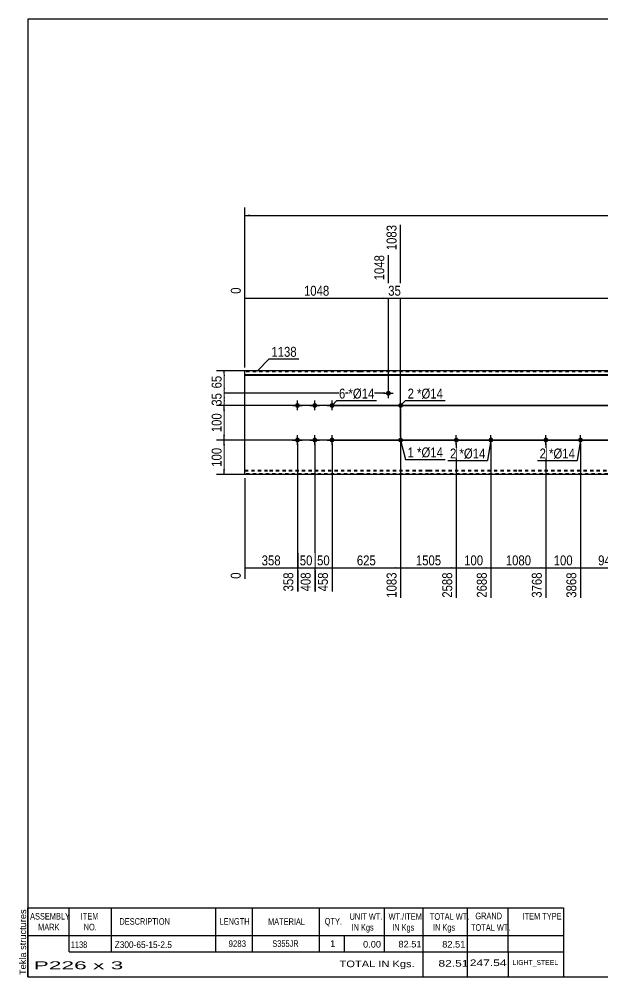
# Model space of a CAD drawing. Header units: millimetres. Extents: x -65 to 337, y -160 to 117.
# Drawn here: x -65.3 to 103.5, y -160.3 to 116.8 of the extents above; entities that cross this region are included whole.
import ezdxf

# ---------------------------------------------------------------- set-up
doc = ezdxf.new("R2010")
doc.units = ezdxf.units.MM
doc.linetypes.add('DXK_LINE_DOT1', pattern=[1.8814, 0.9407, -0.9407])
doc.styles.add('Arial', font='ARIAL.TTF', dxfattribs={"height": 0.2})
doc.styles.add('Arial Narrow', font='ARIALN.TTF', dxfattribs={"height": 0.2})

# ---------------------------------------------------------------- blocks, each defined once
blk = doc.blocks.new('Unknown-629083485-2164')
at = {"color": 5, "linetype": 'Continuous'}
for p, q in [((337.25, 116.75), (-62.75, 116.75)), ((-62.75, 116.75), (-62.75, -160.25)), ((337.25, -160.25), (337.25, 116.75)), ((-62.75, -160.25), (337.25, -160.25))]:
    blk.add_line(p, q, dxfattribs=at)
at = {"color": 174, "linetype": 'Continuous', "style": 'Arial'}
blk.add_text('Tekla structures', height=1.9102, rotation=90, dxfattribs=at).set_placement((-63.25, -159.75))
blk = doc.blocks.new('Part-629083485-1218 - 1203')
at = {"color": 2, "linetype": 'Continuous'}
for p, q in [((0, -15), (0, 15)), ((7, 15), (0, 15)), ((0, 13.94), (7, 13.94)), ((33.29, 15), (7.1, 15)), ((7.1, 13.94), (33.29, 13.94)), ((53.13, 15), (33.39, 15)), ((33.39, 13.94), (53.13, 13.94)), ((79.03, 15), (53.23, 15)), ((53.23, 13.94), (79.03, 13.94)), ((104.93, 15), (79.13, 15)), ((79.13, 13.94), (104.93, 13.94)), ((144.18, 15), (105.03, 15)), ((105.03, 13.94), (144.18, 13.94)), ((170.08, 15), (144.28, 15)), ((144.28, 13.94), (170.08, 13.94)), ((186.38, 15), (170.18, 15)), ((170.18, 13.94), (186.38, 13.94)), ((205.37, 15), (186.48, 15)), ((186.48, 13.94), (205.37, 13.94)), ((231.66, 15), (205.47, 15)), ((205.47, 13.94), (231.66, 13.94)), ((250.66, 15), (231.76, 15)), ((231.76, 13.94), (250.66, 13.94)), ((261.35, 15), (250.76, 15)), ((250.76, 13.94), (261.35, 13.94)), ((261.35, 15), (261.35, -15)), ((0, 13.76), (7, 13.76)), ((7.1, 13.76), (33.29, 13.76)), ((33.39, 13.76), (53.13, 13.76)), ((53.23, 13.76), (79.03, 13.76)), ((79.13, 13.76), (104.93, 13.76)), ((105.03, 13.76), (144.18, 13.76)), ((144.28, 13.76), (170.08, 13.76)), ((170.18, 13.76), (186.38, 13.76)), ((186.48, 13.76), (205.37, 13.76)), ((205.47, 13.76), (231.66, 13.76)), ((231.76, 13.76), (250.66, 13.76)), ((250.76, 13.76), (261.35, 13.76)), ((7, -15), (0, -15)), ((33.29, -15), (7.1, -15)), ((53.13, -15), (33.39, -15)), ((79.03, -15), (53.23, -15)), ((104.93, -15), (79.13, -15)), ((144.18, -15), (105.03, -15)), ((170.08, -15), (144.28, -15)), ((186.38, -15), (170.18, -15)), ((205.37, -15), (186.48, -15)), ((231.66, -15), (205.47, -15)), ((250.66, -15), (231.76, -15)), ((261.35, -15), (250.76, -15))]:
    blk.add_line(p, q, dxfattribs=at)
at = {"color": 7, "linetype": 'DXK_LINE_DOT1'}
for p, q in [((7, 14.75), (0, 14.75)), ((33.29, 14.75), (7.1, 14.75)), ((53.13, 14.75), (33.39, 14.75)), ((79.03, 14.75), (53.23, 14.75)), ((104.93, 14.75), (79.13, 14.75)), ((144.18, 14.75), (105.03, 14.75)), ((170.08, 14.75), (144.28, 14.75)), ((186.38, 14.75), (170.18, 14.75)), ((205.37, 14.75), (186.48, 14.75)), ((231.66, 14.75), (205.47, 14.75)), ((250.66, 14.75), (231.76, 14.75)), ((261.35, 14.75), (250.76, 14.75)), ((0, -13.76), (7, -13.76)), ((7.1, -13.76), (33.29, -13.76)), ((33.39, -13.76), (53.13, -13.76)), ((53.23, -13.76), (79.03, -13.76)), ((79.13, -13.76), (104.93, -13.76)), ((105.03, -13.76), (144.18, -13.76)), ((144.28, -13.76), (170.08, -13.76)), ((170.18, -13.76), (186.38, -13.76)), ((186.48, -13.76), (205.37, -13.76)), ((205.47, -13.76), (231.66, -13.76)), ((231.76, -13.76), (250.66, -13.76)), ((250.76, -13.76), (261.35, -13.76)), ((0, -13.94), (7, -13.94)), ((7, -14.75), (0, -14.75)), ((7.1, -13.94), (33.29, -13.94)), ((33.29, -14.75), (7.1, -14.75)), ((33.39, -13.94), (53.13, -13.94)), ((53.13, -14.75), (33.39, -14.75)), ((53.23, -13.94), (79.03, -13.94)), ((79.03, -14.75), (53.23, -14.75)), ((79.13, -13.94), (104.93, -13.94)), ((104.93, -14.75), (79.13, -14.75)), ((105.03, -13.94), (144.18, -13.94)), ((144.18, -14.75), (105.03, -14.75)), ((144.28, -13.94), (170.08, -13.94)), ((170.08, -14.75), (144.28, -14.75)), ((170.18, -13.94), (186.38, -13.94)), ((186.38, -14.75), (170.18, -14.75)), ((186.48, -13.94), (205.37, -13.94)), ((205.37, -14.75), (186.48, -14.75)), ((205.47, -13.94), (231.66, -13.94)), ((231.66, -14.75), (205.47, -14.75)), ((231.76, -13.94), (250.66, -13.94)), ((250.66, -14.75), (231.76, -14.75)), ((250.76, -13.94), (261.35, -13.94)), ((261.35, -14.75), (250.76, -14.75))]:
    blk.add_line(p, q, dxfattribs=at)
blk = doc.blocks.new('Bolt-629083485-1224 - 1203')
at = {"linetype": 'Continuous'}
for points in [[(14.5, 5, -1), (15.9, 5, -1)], [(19.5, 5, -1), (20.9, 5, -1)], [(24.5, 5, -1), (25.9, 5, -1)], [(14.5, -5, -1), (15.9, -5, -1)], [(19.5, -5, -1), (20.9, -5, -1)], [(24.5, -5, -1), (25.9, -5, -1)]]:
    blk.add_hatch(color=3, dxfattribs=at).paths.add_polyline_path(points)
at = {"color": 3, "linetype": 'Continuous'}
for p, q in [((15.2, 3.6), (15.2, 6.4)), ((20.2, 3.6), (20.2, 6.4)), ((25.2, 3.6), (25.2, 6.4)), ((13.8, 5), (16.6, 5)), ((18.8, 5), (21.6, 5)), ((23.8, 5), (26.6, 5)), ((13.8, -5), (16.6, -5)), ((15.2, -6.4), (15.2, -3.6)), ((18.8, -5), (21.6, -5)), ((20.2, -6.4), (20.2, -3.6)), ((23.8, -5), (26.6, -5)), ((25.2, -6.4), (25.2, -3.6))]:
    blk.add_line(p, q, dxfattribs=at)
blk = doc.blocks.new('Bolt-629083485-1225 - 1203')
at = {"linetype": 'Continuous'}
blk.add_hatch(color=3, dxfattribs=at).paths.add_polyline_path([(40.79, 8.53, -1), (42.19, 8.53, -1)])
at = {"color": 3, "linetype": 'Continuous'}
for p, q in [((40.09, 8.53), (42.89, 8.53)), ((41.49, 7.13), (41.49, 9.93))]:
    blk.add_line(p, q, dxfattribs=at)
blk = doc.blocks.new('Bolt-629083485-1226 - 1203')
at = {"linetype": 'Continuous'}
for points in [[(61.13, -4.3, -1), (61.13, -5.7, -1)], [(71.13, -4.3, -1), (71.13, -5.7, -1)]]:
    blk.add_hatch(color=3, dxfattribs=at).paths.add_polyline_path(points)
at = {"color": 3, "linetype": 'Continuous'}
for p, q in [((59.73, -5), (62.53, -5)), ((61.13, -6.4), (61.13, -3.6)), ((69.73, -5), (72.53, -5)), ((71.13, -6.4), (71.13, -3.6))]:
    blk.add_line(p, q, dxfattribs=at)
blk = doc.blocks.new('Bolt-629083485-1227 - 1203')
at = {"linetype": 'Continuous'}
for points in [[(87.03, -4.3, -1), (87.03, -5.7, -1)], [(97.03, -4.3, -1), (97.03, -5.7, -1)]]:
    blk.add_hatch(color=3, dxfattribs=at).paths.add_polyline_path(points)
at = {"color": 3, "linetype": 'Continuous'}
for p, q in [((85.63, -5), (88.43, -5)), ((87.03, -6.4), (87.03, -3.6)), ((95.63, -5), (98.43, -5)), ((97.03, -6.4), (97.03, -3.6))]:
    blk.add_line(p, q, dxfattribs=at)
blk = doc.blocks.new('Bolt-629083485-1230 - 1203')
at = {"linetype": 'Continuous'}
blk.add_hatch(color=3, dxfattribs=at).paths.add_polyline_path([(44.34, 5, -1), (45.74, 5, -1)])
at = {"color": 3, "linetype": 'Continuous'}
for p, q in [((45.04, 3.6), (45.04, 6.4)), ((43.64, 5), (46.44, 5))]:
    blk.add_line(p, q, dxfattribs=at)
blk = doc.blocks.new('Bolt-629083485-1231 - 1203')
at = {"linetype": 'Continuous'}
blk.add_hatch(color=3, dxfattribs=at).paths.add_polyline_path([(45.74, -5, -1), (44.34, -5, -1)])
at = {"color": 3, "linetype": 'Continuous'}
for p, q in [((46.44, -5), (43.64, -5)), ((45.04, -3.6), (45.04, -6.4))]:
    blk.add_line(p, q, dxfattribs=at)
blk = doc.blocks.new('StraightDimension-629083485-1289 - 1203')
at = {"linetype": 'Continuous'}
blk.add_hatch(color=7, dxfattribs=at).paths.add_polyline_path([(85.53, -41.75), (87.03, -42), (85.53, -42.25)])
at = {"color": 7, "linetype": 'Continuous'}
for p, q in [((71.13, -6), (71.13, -50.61)), ((87.03, -6), (87.03, -50.61)), ((71.13, -42), (87.03, -42))]:
    blk.add_line(p, q, dxfattribs=at)
at = {"color": 0}
blk.add_wipeout([(83.34, -41.85), (83.34, -37.65), (74.83, -37.65), (74.83, -41.85)], dxfattribs=at)
at = {"color": 3, "style": 'Arial Narrow'}
blk.add_text('1080', height=2.863, dxfattribs=at).set_placement((75.43, -41.25))
at = {"color": 0, "linetype": 'Continuous'}
blk.add_wipeout([(86.43, -42.7), (82.23, -42.7), (82.23, -51.21), (86.43, -51.21)], dxfattribs=at)
at = {"color": 3, "linetype": 'Continuous', "style": 'Arial Narrow'}
blk.add_text('3768', height=2.863, rotation=90.0002, dxfattribs=at).set_placement((85.83, -50.61))
blk = doc.blocks.new('StraightDimension-629083485-1348 - 1203')
at = {"linetype": 'Continuous'}
blk.add_hatch(color=7, dxfattribs=at).paths.add_polyline_path([(176.78, 36.25), (178.28, 36), (176.78, 35.75)])
at = {"color": 7, "linetype": 'Continuous'}
for p, q in [((45.04, -4), (45.04, 57.21)), ((178.28, 6), (178.28, 44.61)), ((45.04, 36), (178.28, 36))]:
    blk.add_line(p, q, dxfattribs=at)
at = {"color": 0, "linetype": 'Continuous'}
blk.add_wipeout([(177.68, 45.21), (173.48, 45.21), (173.48, 36.7), (177.68, 36.7)], dxfattribs=at)
at = {"color": 0}
blk.add_wipeout([(115.91, 36.15), (115.91, 40.35), (107.4, 40.35), (107.4, 36.15)], dxfattribs=at)
at = {"color": 3, "linetype": 'Continuous', "style": 'Arial Narrow'}
blk.add_text('7558', height=2.863, rotation=90.0002, dxfattribs=at).set_placement((177.08, 37.3))
at = {"color": 3, "style": 'Arial Narrow'}
blk.add_text('6475', height=2.863, dxfattribs=at).set_placement((108, 36.75))
blk = doc.blocks.new('StraightDimension-629083485-1293 - 1203')
at = {"linetype": 'Continuous'}
blk.add_hatch(color=7, dxfattribs=at).paths.add_polyline_path([(23.7, -41.75), (25.2, -42), (23.7, -42.25)])
at = {"color": 7, "linetype": 'Continuous'}
for p, q in [((20.2, -6), (20.2, -48.78)), ((25.2, -6), (25.2, -48.78)), ((20.2, -42), (25.2, -42))]:
    blk.add_line(p, q, dxfattribs=at)
at = {"color": 0}
blk.add_wipeout([(25.13, -41.85), (25.13, -37.65), (20.27, -37.65), (20.27, -41.85)], dxfattribs=at)
at = {"color": 3, "style": 'Arial Narrow'}
blk.add_text('50', height=2.863, dxfattribs=at).set_placement((20.87, -41.25))
at = {"color": 0, "linetype": 'Continuous'}
blk.add_wipeout([(24.6, -42.7), (20.4, -42.7), (20.4, -49.38), (24.6, -49.38)], dxfattribs=at)
at = {"color": 3, "linetype": 'Continuous', "style": 'Arial Narrow'}
blk.add_text('458', height=2.863, rotation=90.0002, dxfattribs=at).set_placement((24, -48.78))
blk = doc.blocks.new('StraightDimension-629083485-1292 - 1203')
at = {"linetype": 'Continuous'}
blk.add_hatch(color=7, dxfattribs=at).paths.add_polyline_path([(43.54, -41.75), (45.04, -42), (43.54, -42.25)])
at = {"color": 7, "linetype": 'Continuous'}
for p, q in [((45.04, 4), (45.04, -50.61)), ((25.2, -6), (25.2, -48.78)), ((25.2, -42), (45.04, -42))]:
    blk.add_line(p, q, dxfattribs=at)
at = {"color": 0}
blk.add_wipeout([(38.46, -41.85), (38.46, -37.65), (31.77, -37.65), (31.77, -41.85)], dxfattribs=at)
at = {"color": 0, "linetype": 'Continuous'}
blk.add_wipeout([(44.44, -42.7), (40.24, -42.7), (40.24, -51.21), (44.44, -51.21)], dxfattribs=at)
at = {"color": 3, "style": 'Arial Narrow'}
blk.add_text('625', height=2.863, dxfattribs=at).set_placement((32.37, -41.25))
at = {"color": 3, "linetype": 'Continuous', "style": 'Arial Narrow'}
blk.add_text('1083', height=2.863, rotation=90.0002, dxfattribs=at).set_placement((43.84, -50.61))
blk = doc.blocks.new('StraightDimension-629083485-1291 - 1203')
at = {"linetype": 'Continuous'}
blk.add_hatch(color=7, dxfattribs=at).paths.add_polyline_path([(59.63, -41.75), (61.13, -42), (59.63, -42.25)])
at = {"color": 7, "linetype": 'Continuous'}
for p, q in [((45.04, 4), (45.04, -50.61)), ((61.13, -6), (61.13, -50.61)), ((45.04, -42), (61.13, -42))]:
    blk.add_line(p, q, dxfattribs=at)
at = {"color": 0}
blk.add_wipeout([(57.34, -41.85), (57.34, -37.65), (48.83, -37.65), (48.83, -41.85)], dxfattribs=at)
at = {"color": 3, "style": 'Arial Narrow'}
blk.add_text('1505', height=2.863, dxfattribs=at).set_placement((49.43, -41.25))
at = {"color": 0, "linetype": 'Continuous'}
blk.add_wipeout([(60.53, -42.7), (56.33, -42.7), (56.33, -51.21), (60.53, -51.21)], dxfattribs=at)
at = {"color": 3, "linetype": 'Continuous', "style": 'Arial Narrow'}
blk.add_text('2588', height=2.863, rotation=90.0002, dxfattribs=at).set_placement((59.93, -50.61))
blk = doc.blocks.new('StraightDimension-629083485-1350 - 1203')
at = {"linetype": 'Continuous'}
blk.add_hatch(color=7, dxfattribs=at).paths.add_polyline_path([(39.99, 36.25), (41.49, 36), (39.99, 35.75)])
at = {"color": 7, "linetype": 'Continuous'}
for p, q in [((41.49, 9.53), (41.49, 48.51)), ((0, 16), (0, 39.13)), ((0, 36), (41.49, 36))]:
    blk.add_line(p, q, dxfattribs=at)
at = {"color": 0, "linetype": 'Continuous'}
for points in [[(40.89, 49.11), (36.69, 49.11), (36.69, 40.6), (40.89, 40.6)], [(-0.6, 39.73), (-4.8, 39.73), (-4.8, 36.7), (-0.6, 36.7)]]:
    blk.add_wipeout(points, dxfattribs=at)
at = {"color": 0}
blk.add_wipeout([(25, 36.15), (25, 40.35), (16.49, 40.35), (16.49, 36.15)], dxfattribs=at)
at = {"color": 3, "linetype": 'Continuous', "style": 'Arial Narrow'}
for s, height, p in [('1048', 2.863, (40.29, 41.2)), ('0', 2.86, (-1.2, 37.3))]:
    blk.add_text(s, height=height, rotation=90.0002, dxfattribs=at).set_placement(p)
at = {"color": 3, "style": 'Arial Narrow'}
blk.add_text('1048', height=2.863, dxfattribs=at).set_placement((17.09, 36.75))
blk = doc.blocks.new('StraightDimension-629083485-1290 - 1203')
at = {"linetype": 'Continuous'}
blk.add_hatch(color=7, dxfattribs=at).paths.add_polyline_path([(69.63, -41.75), (71.13, -42), (69.63, -42.25)])
at = {"color": 7, "linetype": 'Continuous'}
for p, q in [((61.13, -6), (61.13, -50.61)), ((71.13, -6), (71.13, -50.61)), ((61.13, -42), (71.13, -42))]:
    blk.add_line(p, q, dxfattribs=at)
at = {"color": 0}
blk.add_wipeout([(69.47, -41.85), (69.47, -37.65), (62.79, -37.65), (62.79, -41.85)], dxfattribs=at)
at = {"color": 3, "style": 'Arial Narrow'}
blk.add_text('100', height=2.863, dxfattribs=at).set_placement((63.39, -41.25))
at = {"color": 0, "linetype": 'Continuous'}
blk.add_wipeout([(70.53, -42.7), (66.33, -42.7), (66.33, -51.21), (70.53, -51.21)], dxfattribs=at)
at = {"color": 3, "linetype": 'Continuous', "style": 'Arial Narrow'}
blk.add_text('2688', height=2.863, rotation=90.0002, dxfattribs=at).set_placement((69.93, -50.61))
blk = doc.blocks.new('StraightDimension-629083485-1294 - 1203')
at = {"linetype": 'Continuous'}
blk.add_hatch(color=7, dxfattribs=at).paths.add_polyline_path([(18.7, -41.75), (20.2, -42), (18.7, -42.25)])
at = {"color": 7, "linetype": 'Continuous'}
for p, q in [((15.2, -6), (15.2, -48.78)), ((20.2, -6), (20.2, -48.78)), ((15.2, -42), (20.2, -42))]:
    blk.add_line(p, q, dxfattribs=at)
at = {"color": 0}
blk.add_wipeout([(20.13, -41.85), (20.13, -37.65), (15.27, -37.65), (15.27, -41.85)], dxfattribs=at)
at = {"color": 3, "style": 'Arial Narrow'}
blk.add_text('50', height=2.863, dxfattribs=at).set_placement((15.87, -41.25))
at = {"color": 0, "linetype": 'Continuous'}
blk.add_wipeout([(19.6, -42.7), (15.4, -42.7), (15.4, -49.38), (19.6, -49.38)], dxfattribs=at)
at = {"color": 3, "linetype": 'Continuous', "style": 'Arial Narrow'}
blk.add_text('408', height=2.863, rotation=90.0002, dxfattribs=at).set_placement((19, -48.78))
blk = doc.blocks.new('StraightDimension-629083485-1288 - 1203')
at = {"linetype": 'Continuous'}
blk.add_hatch(color=7, dxfattribs=at).paths.add_polyline_path([(95.53, -41.75), (97.03, -42), (95.53, -42.25)])
at = {"color": 7, "linetype": 'Continuous'}
for p, q in [((87.03, -6), (87.03, -50.61)), ((97.03, -6), (97.03, -50.61)), ((87.03, -42), (97.03, -42))]:
    blk.add_line(p, q, dxfattribs=at)
at = {"color": 0}
blk.add_wipeout([(95.37, -41.85), (95.37, -37.65), (88.69, -37.65), (88.69, -41.85)], dxfattribs=at)
at = {"color": 3, "style": 'Arial Narrow'}
blk.add_text('100', height=2.863, dxfattribs=at).set_placement((89.29, -41.25))
at = {"color": 0, "linetype": 'Continuous'}
blk.add_wipeout([(96.43, -42.7), (92.23, -42.7), (92.23, -51.21), (96.43, -51.21)], dxfattribs=at)
at = {"color": 3, "linetype": 'Continuous', "style": 'Arial Narrow'}
blk.add_text('3868', height=2.863, rotation=90.0002, dxfattribs=at).set_placement((95.83, -50.61))
blk = doc.blocks.new('StraightDimension-629083485-1295 - 1203')
at = {"linetype": 'Continuous'}
blk.add_hatch(color=7, dxfattribs=at).paths.add_polyline_path([(13.7, -41.75), (15.2, -42), (13.7, -42.25)])
at = {"color": 7, "linetype": 'Continuous'}
for p, q in [((15.2, -6), (15.2, -48.78)), ((0, -16), (0, -45.13)), ((0, -42), (15.2, -42))]:
    blk.add_line(p, q, dxfattribs=at)
at = {"color": 0}
blk.add_wipeout([(10.94, -41.85), (10.94, -37.65), (4.26, -37.65), (4.26, -41.85)], dxfattribs=at)
at = {"color": 0, "linetype": 'Continuous'}
blk.add_wipeout([(-0.6, -42.7), (-4.8, -42.7), (-4.8, -45.73), (-0.6, -45.73)], dxfattribs=at)
at = {"color": 3, "style": 'Arial Narrow'}
blk.add_text('358', height=2.863, dxfattribs=at).set_placement((4.86, -41.25))
at = {"color": 3, "linetype": 'Continuous', "style": 'Arial Narrow'}
blk.add_text('0', height=2.86, rotation=90.0002, dxfattribs=at).set_placement((-1.2, -45.13))
at = {"color": 0, "linetype": 'Continuous'}
blk.add_wipeout([(14.6, -42.7), (10.4, -42.7), (10.4, -49.38), (14.6, -49.38)], dxfattribs=at)
at = {"color": 3, "linetype": 'Continuous', "style": 'Arial Narrow'}
blk.add_text('358', height=2.863, rotation=90.0002, dxfattribs=at).set_placement((14, -48.78))
blk = doc.blocks.new('StraightDimension-629083485-1349 - 1203')
at = {"linetype": 'Continuous'}
blk.add_hatch(color=7, dxfattribs=at).paths.add_polyline_path([(43.54, 36.25), (45.04, 36), (43.54, 35.75)])
at = {"color": 7, "linetype": 'Continuous'}
for p, q in [((45.04, -4), (45.04, 57.21)), ((41.49, 9.53), (41.49, 48.51)), ((41.49, 36), (45.04, 36))]:
    blk.add_line(p, q, dxfattribs=at)
at = {"color": 0, "linetype": 'Continuous'}
blk.add_wipeout([(44.44, 57.81), (40.24, 57.81), (40.24, 49.3), (44.44, 49.3)], dxfattribs=at)
at = {"color": 0}
blk.add_wipeout([(45.69, 36.15), (45.69, 40.35), (40.84, 40.35), (40.84, 36.15)], dxfattribs=at)
at = {"color": 3, "linetype": 'Continuous', "style": 'Arial Narrow'}
blk.add_text('1083', height=2.863, rotation=90.0002, dxfattribs=at).set_placement((43.84, 49.9))
at = {"color": 3, "style": 'Arial Narrow'}
blk.add_text('35', height=2.863, dxfattribs=at).set_placement((41.44, 36.75))
blk = doc.blocks.new('StraightDimension-629083485-1287 - 1203')
at = {"linetype": 'Continuous'}
blk.add_hatch(color=7, dxfattribs=at).paths.add_polyline_path([(111.23, -41.75), (112.73, -42), (111.23, -42.25)])
at = {"color": 7, "linetype": 'Continuous'}
for p, q in [((97.03, -6), (97.03, -50.61)), ((112.73, -6), (112.73, -50.61)), ((97.03, -42), (112.73, -42))]:
    blk.add_line(p, q, dxfattribs=at)
at = {"color": 0}
blk.add_wipeout([(108.22, -41.85), (108.22, -37.65), (101.54, -37.65), (101.54, -41.85)], dxfattribs=at)
at = {"color": 3, "style": 'Arial Narrow'}
blk.add_text('945', height=2.863, dxfattribs=at).set_placement((102.14, -41.25))
at = {"color": 0, "linetype": 'Continuous'}
blk.add_wipeout([(112.13, -42.7), (107.93, -42.7), (107.93, -51.21), (112.13, -51.21)], dxfattribs=at)
at = {"color": 3, "linetype": 'Continuous', "style": 'Arial Narrow'}
blk.add_text('4813', height=2.863, rotation=90.0002, dxfattribs=at).set_placement((111.53, -50.61))
blk = doc.blocks.new('StraightDimension-629083485-1396 - 1203')
at = {"linetype": 'Continuous'}
for points in [[(272.75, 7.71), (273, 9.21), (273.25, 7.71)], [(273.25, 6.5), (273, 5), (272.75, 6.5)]]:
    blk.add_hatch(color=7, dxfattribs=at).paths.add_polyline_path(points)
at = {"color": 7, "linetype": 'Continuous'}
for p, q in [((240.86, 9.21), (275.4, 9.21)), ((273, 5), (273, 9.21)), ((26.2, 5), (275.4, 5))]:
    blk.add_line(p, q, dxfattribs=at)
at = {"color": 0}
blk.add_wipeout([(272.85, 9.53), (268.65, 9.53), (268.65, 4.68), (272.85, 4.68)], dxfattribs=at)
at = {"color": 3, "style": 'Arial Narrow'}
blk.add_text('42', height=2.863, rotation=90.0002, dxfattribs=at).set_placement((272.25, 5.28))
blk = doc.blocks.new('StraightDimension-629083485-1397 - 1203')
at = {"linetype": 'Continuous'}
for points in [[(272.75, 3.5), (273, 5), (273.25, 3.5)], [(273.25, -3.5), (273, -5), (272.75, -3.5)]]:
    blk.add_hatch(color=7, dxfattribs=at).paths.add_polyline_path(points)
at = {"color": 7, "linetype": 'Continuous'}
for p, q in [((26.2, 5), (275.4, 5)), ((273, -5), (273, 5)), ((26.2, -5), (275.4, -5))]:
    blk.add_line(p, q, dxfattribs=at)
at = {"color": 0}
blk.add_wipeout([(272.85, 3.34), (268.65, 3.34), (268.65, -3.34), (272.85, -3.34)], dxfattribs=at)
at = {"color": 3, "style": 'Arial Narrow'}
blk.add_text('100', height=2.863, rotation=90.0002, dxfattribs=at).set_placement((272.25, -2.74))
blk = doc.blocks.new('StraightDimension-629083485-1398 - 1203')
at = {"linetype": 'Continuous'}
for points in [[(272.75, -6.5), (273, -5), (273.25, -6.5)], [(273.25, -13.5), (273, -15), (272.75, -13.5)]]:
    blk.add_hatch(color=7, dxfattribs=at).paths.add_polyline_path(points)
at = {"color": 7, "linetype": 'Continuous'}
for p, q in [((26.2, -5), (275.4, -5)), ((273, -15), (273, -5)), ((262.35, -15), (275.4, -15))]:
    blk.add_line(p, q, dxfattribs=at)
at = {"color": 0}
blk.add_wipeout([(272.85, -6.66), (268.65, -6.66), (268.65, -13.34), (272.85, -13.34)], dxfattribs=at)
at = {"color": 3, "style": 'Arial Narrow'}
blk.add_text('100', height=2.863, rotation=90.0002, dxfattribs=at).set_placement((272.25, -12.74))
blk = doc.blocks.new('StraightDimension-629083485-1415 - 1203')
at = {"linetype": 'Continuous'}
for points in [[(-6.25, 13.5), (-6, 15), (-5.75, 13.5)], [(-5.75, 10.03), (-6, 8.53), (-6.25, 10.03)]]:
    blk.add_hatch(color=7, dxfattribs=at).paths.add_polyline_path(points)
at = {"color": 7, "linetype": 'Continuous'}
for p, q in [((14.2, 15), (-8.25, 15)), ((-6, 8.53), (-6, 15)), ((40.49, 8.53), (-8.25, 8.53))]:
    blk.add_line(p, q, dxfattribs=at)
at = {"color": 0}
blk.add_wipeout([(-6.15, 14.19), (-10.35, 14.19), (-10.35, 9.33), (-6.15, 9.33)], dxfattribs=at)
at = {"color": 3, "style": 'Arial Narrow'}
blk.add_text('65', height=2.863, rotation=90.0002, dxfattribs=at).set_placement((-6.75, 9.93))
blk = doc.blocks.new('StraightDimension-629083485-1416 - 1203')
at = {"linetype": 'Continuous'}
for points in [[(-6.25, 7.03), (-6, 8.53), (-5.75, 7.03)], [(-5.75, 6.5), (-6, 5), (-6.25, 6.5)]]:
    blk.add_hatch(color=7, dxfattribs=at).paths.add_polyline_path(points)
at = {"color": 7, "linetype": 'Continuous'}
for p, q in [((40.49, 8.53), (-8.25, 8.53)), ((-6, 5), (-6, 8.53)), ((177.28, 5), (-8.25, 5))]:
    blk.add_line(p, q, dxfattribs=at)
at = {"color": 0}
blk.add_wipeout([(-6.15, 9.19), (-10.35, 9.19), (-10.35, 4.33), (-6.15, 4.33)], dxfattribs=at)
at = {"color": 3, "style": 'Arial Narrow'}
blk.add_text('35', height=2.863, rotation=90.0002, dxfattribs=at).set_placement((-6.75, 4.93))
blk = doc.blocks.new('StraightDimension-629083485-1417 - 1203')
at = {"linetype": 'Continuous'}
for points in [[(-6.25, 3.5), (-6, 5), (-5.75, 3.5)], [(-5.75, -3.5), (-6, -5), (-6.25, -3.5)]]:
    blk.add_hatch(color=7, dxfattribs=at).paths.add_polyline_path(points)
at = {"color": 7, "linetype": 'Continuous'}
for p, q in [((177.28, 5), (-8.25, 5)), ((-6, -5), (-6, 5)), ((177.28, -5), (-8.25, -5))]:
    blk.add_line(p, q, dxfattribs=at)
at = {"color": 0}
blk.add_wipeout([(-6.15, 3.34), (-10.35, 3.34), (-10.35, -3.34), (-6.15, -3.34)], dxfattribs=at)
at = {"color": 3, "style": 'Arial Narrow'}
blk.add_text('100', height=2.863, rotation=90.0002, dxfattribs=at).set_placement((-6.75, -2.74))
blk = doc.blocks.new('StraightDimension-629083485-1418 - 1203')
at = {"linetype": 'Continuous'}
for points in [[(-6.25, -6.5), (-6, -5), (-5.75, -6.5)], [(-5.75, -13.5), (-6, -15), (-6.25, -13.5)]]:
    blk.add_hatch(color=7, dxfattribs=at).paths.add_polyline_path(points)
at = {"color": 7, "linetype": 'Continuous'}
for p, q in [((177.28, -5), (-8.25, -5)), ((-6, -15), (-6, -5)), ((14.2, -15), (-8.25, -15))]:
    blk.add_line(p, q, dxfattribs=at)
at = {"color": 0}
blk.add_wipeout([(-6.15, -6.66), (-10.35, -6.66), (-10.35, -13.34), (-6.15, -13.34)], dxfattribs=at)
at = {"color": 3, "style": 'Arial Narrow'}
blk.add_text('100', height=2.863, rotation=90.0002, dxfattribs=at).set_placement((-6.75, -12.74))
blk = doc.blocks.new('StraightDimension-629083485-1447 - 1203')
at = {"linetype": 'Continuous'}
for points in [[(1.5, 59.75), (0, 60), (1.5, 60.25)], [(259.85, 60.25), (261.35, 60), (259.85, 59.75)]]:
    blk.add_hatch(color=7, dxfattribs=at).paths.add_polyline_path(points)
at = {"color": 7, "linetype": 'Continuous'}
for p, q in [((0, 16), (0, 62.25)), ((261.35, 16), (261.35, 62.25)), ((0, 60), (261.35, 60))]:
    blk.add_line(p, q, dxfattribs=at)
at = {"color": 0}
blk.add_wipeout([(134.93, 60.15), (134.93, 64.35), (126.42, 64.35), (126.42, 60.15)], dxfattribs=at)
at = {"color": 3, "style": 'Arial Narrow'}
blk.add_text('9283', height=2.863, dxfattribs=at).set_placement((127.02, 60.75))
blk = doc.blocks.new('CBS_BOM-629083485-2239')
at = {"color": 7, "linetype": 'Continuous'}
for p, q in [((-62.78, -148.28), (-62.78, -140.28)), ((-62.78, -140.28), (92.14, -140.28)), ((-50.78, -148.28), (-50.78, -140.28)), ((-38.59, -148.28), (-38.59, -140.28)), ((-8.43, -148.28), (-8.43, -140.28)), ((2.25, -148.28), (2.25, -140.28)), ((21.57, -148.28), (21.57, -140.28)), ((40.37, -148.28), (40.37, -140.28)), ((51.58, -148.28), (51.58, -140.28)), ((64.37, -148.28), (64.37, -140.28)), ((76.12, -148.28), (76.12, -140.28)), ((92.14, -140.29), (92.14, -148.27)), ((-62.78, -148.28), (92.14, -148.28)), ((-62.78, -153.08), (-62.78, -148.28)), ((-50.78, -153.08), (-50.78, -148.28)), ((-38.59, -153.08), (-38.59, -148.28)), ((-8.43, -153.08), (-8.43, -148.28)), ((2.25, -153.08), (2.25, -148.28)), ((21.57, -153.08), (21.57, -148.28)), ((28.83, -153.08), (28.83, -148.28)), ((40.37, -153.08), (40.37, -148.28)), ((51.58, -153.08), (51.58, -148.28)), ((64.37, -153.08), (64.37, -148.28)), ((76.14, -153.08), (76.14, -148.28)), ((92.14, -148.28), (92.14, -153.08)), ((-62.78, -160.28), (-62.78, -153.1)), ((-50.78, -153.08), (92.14, -153.08)), ((51.58, -160.28), (51.58, -153.1)), ((64.37, -160.28), (64.37, -153.1)), ((76.18, -160.28), (76.18, -153.1)), ((92.14, -153.08), (92.14, -160.28)), ((-62.78, -160.28), (92.14, -160.28))]:
    blk.add_line(p, q, dxfattribs=at)
at = {"color": 3, "linetype": 'Continuous', "style": 'Arial'}
for s, height, width, p in [('ASSEMBLY', 1.91, 0.7, (-62.1, -143.71)), ('ITEM', 1.91, 0.8, (-47.45, -143.71)), ('DESCRIPTION', 1.9102, 0.8, (-36.27, -145.21)), ('LENGTH', 1.91, 0.7, (-7.32, -145.21)), ('MATERIAL', 1.91, 0.8, (6.7, -145.26)), ('QTY.', 1.91, 0.8, (23.09, -145.18)), ('UNIT WT.', 1.91, 0.7, (30.26, -143.78)), ('WT./ITEM', 1.91, 0.7, (41.55, -143.78)), ('TOTAL WT.', 1.91, 0.7, (53.49, -143.78)), ('GRAND', 1.91, 0.8, (66.64, -143.62)), ('ITEM TYPE', 1.91, 0.7, (80.28, -143.7)), ('MARK', 1.91, 0.8, (-59.78, -146.84)), ('NO.', 1.91, 0.8, (-46.6, -146.84)), ('IN Kgs', 1.91, 0.8, (30.84, -146.92)), ('IN Kgs', 1.91, 0.8, (42.59, -146.92)), ('IN Kgs', 1.91, 0.8, (54.38, -146.92)), ('TOTAL WT.', 1.91, 0.7, (65.38, -146.96))]:
    blk.add_text(s, height=height, dxfattribs=dict(at, width=width)).set_placement(p)
at = {"color": 7, "linetype": 'Continuous', "style": 'Arial'}
for s, height, width, p in [('1138', 1.91, 0.8, (-50.32, -151.93)), ('Z300-65-15-2.5', 1.9102, 0.9, (-37.65, -151.93)), ('9283', 1.91, 0.85, (-4.71, -151.65)), ('S355JR', 1.91, 0.8, (7.94, -151.62))]:
    blk.add_text(s, height=height, dxfattribs=dict(at, width=width)).set_placement(p)
for s, p in [('1', (24.66, -151.62)), ('0.00', (34.17, -151.81)), ('82.51', (44.39, -151.78)), ('82.51', (57.06, -151.81))]:
    blk.add_text(s, height=1.91, dxfattribs=at).set_placement(p)
at = {"color": 6, "linetype": 'Continuous', "style": 'Arial'}
for s, height, width, p in [('P226 x 3', 2.292, 2.05, (-61.06, -158.09)), ('TOTAL IN Kgs.', 1.9102, 1.2, (27.38, -157.48)), ('82.51', 1.91, 1.3, (55.97, -157.33)), ('247.54', 1.91, 1.3, (65.04, -157.17))]:
    blk.add_text(s, height=height, dxfattribs=dict(at, width=width)).set_placement(p)
blk.add_text('LIGHT_STEEL', height=1.4135, dxfattribs=at).set_placement((77.39, -156.83))
blk = doc.blocks.new('MarkSet-629083485-1475 - 1203')
at = {"color": 0}
blk.add_wipeout([(48.88, 7.01), (48.88, 10.01), (47.05, 10.01), (47.05, 7.01)], dxfattribs=at)
blk.add_wipeout([(48.88, 7.01), (48.88, 10.01), (47.05, 10.01), (47.05, 7.01)], dxfattribs=at)
at = {"color": 7, "linetype": 'Continuous'}
blk.add_line((45.04, 5), (46.45, 6.41), dxfattribs=at)
at = {"color": 0}
blk.add_wipeout([(51.06, 7.01), (51.06, 10.01), (49.78, 10.01), (49.78, 7.01)], dxfattribs=at)
blk.add_wipeout([(51.06, 7.01), (51.06, 10.01), (49.78, 10.01), (49.78, 7.01)], dxfattribs=at)
at = {"color": 3, "style": 'Arial Narrow'}
blk.add_text('2', height=2.86, dxfattribs=at).set_placement((47.05, 7.01))
at = {"color": 0}
blk.add_wipeout([(57.27, 7.01), (57.27, 10.01), (51.06, 10.01), (51.06, 7.01)], dxfattribs=at)
blk.add_wipeout([(57.27, 7.01), (57.27, 10.01), (51.06, 10.01), (51.06, 7.01)], dxfattribs=at)
at = {"color": 7, "linetype": 'Continuous'}
blk.add_line((46.45, 6.41), (57.87, 6.41), dxfattribs=at)
at = {"color": 3, "style": 'Arial Narrow'}
for s, height, p in [('*', 2.86, (49.78, 7.01)), ('Ø14', 2.863, (51.06, 7.01))]:
    blk.add_text(s, height=height, dxfattribs=at).set_placement(p)
blk = doc.blocks.new('Mark-629083485-1485 - 1203')
at = {"color": 0}
blk.add_wipeout([(61.14, -10.33), (61.14, -7.33), (59.31, -7.33), (59.31, -10.33)], dxfattribs=at)
blk.add_wipeout([(61.14, -10.33), (61.14, -7.33), (59.31, -7.33), (59.31, -10.33)], dxfattribs=at)
blk.add_wipeout([(63.32, -10.33), (63.32, -7.33), (62.04, -7.33), (62.04, -10.33)], dxfattribs=at)
blk.add_wipeout([(63.32, -10.33), (63.32, -7.33), (62.04, -7.33), (62.04, -10.33)], dxfattribs=at)
at = {"color": 3, "style": 'Arial Narrow'}
blk.add_text('2', height=2.86, dxfattribs=at).set_placement((59.31, -10.33))
at = {"color": 0}
blk.add_wipeout([(69.53, -10.33), (69.53, -7.33), (63.32, -7.33), (63.32, -10.33)], dxfattribs=at)
blk.add_wipeout([(69.53, -10.33), (69.53, -7.33), (63.32, -7.33), (63.32, -10.33)], dxfattribs=at)
at = {"color": 7, "linetype": 'Continuous'}
for p in [(71.13, -5), (58.71, -10.93)]:
    blk.add_line(p, (70.13, -10.93), dxfattribs=at)
at = {"color": 3, "style": 'Arial Narrow'}
for s, height, p in [('*', 2.86, (62.04, -10.33)), ('Ø14', 2.863, (63.32, -10.33))]:
    blk.add_text(s, height=height, dxfattribs=at).set_placement(p)
blk = doc.blocks.new('Mark-629083485-1489 - 1203')
at = {"color": 0}
blk.add_wipeout([(48.88, -10.01), (48.88, -7.01), (47.05, -7.01), (47.05, -10.01)], dxfattribs=at)
blk.add_wipeout([(48.88, -10.01), (48.88, -7.01), (47.05, -7.01), (47.05, -10.01)], dxfattribs=at)
at = {"color": 7, "linetype": 'Continuous'}
blk.add_line((45.04, -5), (46.45, -10.61), dxfattribs=at)
at = {"color": 0}
blk.add_wipeout([(51.06, -10.01), (51.06, -7.01), (49.78, -7.01), (49.78, -10.01)], dxfattribs=at)
blk.add_wipeout([(51.06, -10.01), (51.06, -7.01), (49.78, -7.01), (49.78, -10.01)], dxfattribs=at)
at = {"color": 3, "style": 'Arial Narrow'}
blk.add_text('1', height=2.86, dxfattribs=at).set_placement((47.05, -10.01))
at = {"color": 0}
blk.add_wipeout([(57.27, -10.01), (57.27, -7.01), (51.06, -7.01), (51.06, -10.01)], dxfattribs=at)
blk.add_wipeout([(57.27, -10.01), (57.27, -7.01), (51.06, -7.01), (51.06, -10.01)], dxfattribs=at)
at = {"color": 7, "linetype": 'Continuous'}
blk.add_line((46.45, -10.61), (57.87, -10.61), dxfattribs=at)
at = {"color": 3, "style": 'Arial Narrow'}
for s, height, p in [('*', 2.86, (49.78, -10.01)), ('Ø14', 2.863, (51.06, -10.01))]:
    blk.add_text(s, height=height, dxfattribs=at).set_placement(p)
blk = doc.blocks.new('Mark-629083485-1484 - 1203')
at = {"color": 0}
blk.add_wipeout([(29.04, 7.01), (29.04, 10.01), (27.21, 10.01), (27.21, 7.01)], dxfattribs=at)
blk.add_wipeout([(29.04, 7.01), (29.04, 10.01), (27.21, 10.01), (27.21, 7.01)], dxfattribs=at)
at = {"color": 7, "linetype": 'Continuous'}
blk.add_line((25.2, 5), (26.61, 6.41), dxfattribs=at)
at = {"color": 0}
blk.add_wipeout([(31.22, 7.01), (31.22, 10.01), (29.94, 10.01), (29.94, 7.01)], dxfattribs=at)
blk.add_wipeout([(31.22, 7.01), (31.22, 10.01), (29.94, 10.01), (29.94, 7.01)], dxfattribs=at)
at = {"color": 3, "style": 'Arial Narrow'}
blk.add_text('6', height=2.86, dxfattribs=at).set_placement((27.21, 7.01))
at = {"color": 0}
blk.add_wipeout([(37.43, 7.01), (37.43, 10.01), (31.22, 10.01), (31.22, 7.01)], dxfattribs=at)
blk.add_wipeout([(37.43, 7.01), (37.43, 10.01), (31.22, 10.01), (31.22, 7.01)], dxfattribs=at)
at = {"color": 7, "linetype": 'Continuous'}
blk.add_line((26.61, 6.41), (38.03, 6.41), dxfattribs=at)
at = {"color": 3, "style": 'Arial Narrow'}
for s, height, p in [('*', 2.86, (29.94, 7.01)), ('Ø14', 2.863, (31.22, 7.01))]:
    blk.add_text(s, height=height, dxfattribs=at).set_placement(p)
blk = doc.blocks.new('Mark-629083485-1486 - 1203')
at = {"color": 0}
blk.add_wipeout([(87.04, -10.33), (87.04, -7.33), (85.21, -7.33), (85.21, -10.33)], dxfattribs=at)
blk.add_wipeout([(87.04, -10.33), (87.04, -7.33), (85.21, -7.33), (85.21, -10.33)], dxfattribs=at)
blk.add_wipeout([(89.22, -10.33), (89.22, -7.33), (87.94, -7.33), (87.94, -10.33)], dxfattribs=at)
blk.add_wipeout([(89.22, -10.33), (89.22, -7.33), (87.94, -7.33), (87.94, -10.33)], dxfattribs=at)
at = {"color": 3, "style": 'Arial Narrow'}
blk.add_text('2', height=2.86, dxfattribs=at).set_placement((85.21, -10.33))
at = {"color": 0}
blk.add_wipeout([(95.43, -10.33), (95.43, -7.33), (89.22, -7.33), (89.22, -10.33)], dxfattribs=at)
blk.add_wipeout([(95.43, -10.33), (95.43, -7.33), (89.22, -7.33), (89.22, -10.33)], dxfattribs=at)
at = {"color": 7, "linetype": 'Continuous'}
for p in [(97.03, -5), (84.61, -10.93)]:
    blk.add_line(p, (96.03, -10.93), dxfattribs=at)
at = {"color": 3, "style": 'Arial Narrow'}
for s, height, p in [('*', 2.86, (87.94, -10.33)), ('Ø14', 2.863, (89.22, -10.33))]:
    blk.add_text(s, height=height, dxfattribs=at).set_placement(p)
blk = doc.blocks.new('Mark-629083485-1450 - 1203')
at = {"color": 0}
blk.add_wipeout([(14.97, 19.09), (14.97, 22.09), (7.66, 22.09), (7.66, 19.09)], dxfattribs=at)
blk.add_wipeout([(14.97, 19.09), (14.97, 22.09), (7.66, 22.09), (7.66, 19.09)], dxfattribs=at)
at = {"color": 7, "linetype": 'Continuous'}
for p, q in [((3.52, 14.95), (7.06, 18.49)), ((7.06, 18.49), (15.57, 18.49))]:
    blk.add_line(p, q, dxfattribs=at)
at = {"color": 3, "style": 'Arial Narrow'}
blk.add_text('1138', height=2.863, dxfattribs=at).set_placement((7.66, 19.09))

msp = doc.modelspace()

# ---------------------------------------------------------------- block references
for name in ['Unknown-629083485-2164', 'Part-629083485-1218 - 1203', 'Bolt-629083485-1225 - 1203', 'Bolt-629083485-1224 - 1203', 'Bolt-629083485-1230 - 1203', 'Bolt-629083485-1231 - 1203', 'Bolt-629083485-1226 - 1203', 'Bolt-629083485-1227 - 1203', 'CBS_BOM-629083485-2239']:
    msp.add_blockref(name, (0, 0))

# ---------------------------------------------------------------- next in the draw order: block references
for name in ['StraightDimension-629083485-1348 - 1203', 'StraightDimension-629083485-1350 - 1203', 'StraightDimension-629083485-1293 - 1203', 'StraightDimension-629083485-1289 - 1203']:
    msp.add_blockref(name, (0, 0))

# ---------------------------------------------------------------- next in the draw order: block references
for name in ['StraightDimension-629083485-1292 - 1203', 'StraightDimension-629083485-1294 - 1203', 'StraightDimension-629083485-1288 - 1203']:
    msp.add_blockref(name, (0, 0))

# ---------------------------------------------------------------- next in the draw order: block references
for name in ['StraightDimension-629083485-1291 - 1203', 'StraightDimension-629083485-1295 - 1203', 'StraightDimension-629083485-1287 - 1203']:
    msp.add_blockref(name, (0, 0))

# ---------------------------------------------------------------- next in the draw order: block references
for name in ['StraightDimension-629083485-1349 - 1203', 'StraightDimension-629083485-1290 - 1203']:
    msp.add_blockref(name, (0, 0))

# ---------------------------------------------------------------- next in the draw order: block references
msp.add_blockref('StraightDimension-629083485-1396 - 1203', (0, 0))

# ---------------------------------------------------------------- next in the draw order: block references
for name in ['StraightDimension-629083485-1415 - 1203', 'StraightDimension-629083485-1397 - 1203']:
    msp.add_blockref(name, (0, 0))

# ---------------------------------------------------------------- next in the draw order: block references
for name in ['StraightDimension-629083485-1447 - 1203', 'StraightDimension-629083485-1416 - 1203', 'StraightDimension-629083485-1398 - 1203']:
    msp.add_blockref(name, (0, 0))

# ---------------------------------------------------------------- next in the draw order: block references
for name in ['Mark-629083485-1450 - 1203', 'StraightDimension-629083485-1417 - 1203']:
    msp.add_blockref(name, (0, 0))

# ---------------------------------------------------------------- next in the draw order: block references
for name in ['Mark-629083485-1484 - 1203', 'MarkSet-629083485-1475 - 1203', 'StraightDimension-629083485-1418 - 1203']:
    msp.add_blockref(name, (0, 0))

# ---------------------------------------------------------------- next in the draw order: block references
for name in ['Mark-629083485-1485 - 1203', 'Mark-629083485-1486 - 1203']:
    msp.add_blockref(name, (0, 0))

# ---------------------------------------------------------------- next in the draw order: block references
msp.add_blockref('Mark-629083485-1489 - 1203', (0, 0))

doc.saveas('drawing.dxf')
